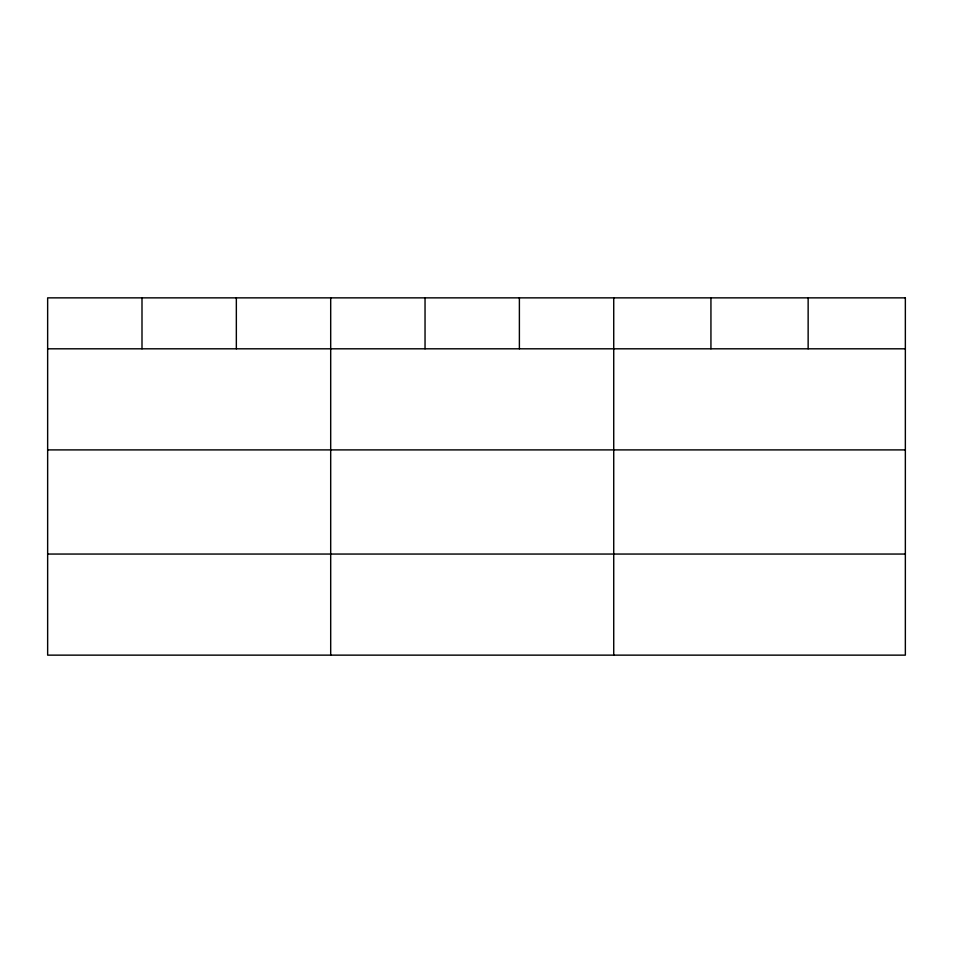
<?xml version="1.0" encoding="UTF-8"?>
<svg xmlns="http://www.w3.org/2000/svg" width="953" height="953" viewBox="0 0 953 953"><rect width="100%" height="100%" fill="white"/><g stroke="black" fill="none" stroke-linecap="round" stroke-linejoin="round"><path stroke-width="1.43" d="M47.65 348.81L905.35 348.81M47.65 449.899L905.35 449.899M47.65 554.05L905.35 554.05M808.144 297.86L808.144 348.81M710.938 297.86L710.938 348.81M613.732 297.86L613.732 655.14M519.385 297.86L519.385 348.81M425.038 297.86L425.038 348.81M330.691 297.86L330.691 655.14M236.344 297.86L236.344 348.81M141.997 297.86L141.997 348.81M905.35 297.86L47.65 297.86L47.65 655.14L905.35 655.14L905.35 297.86"/></g></svg>
